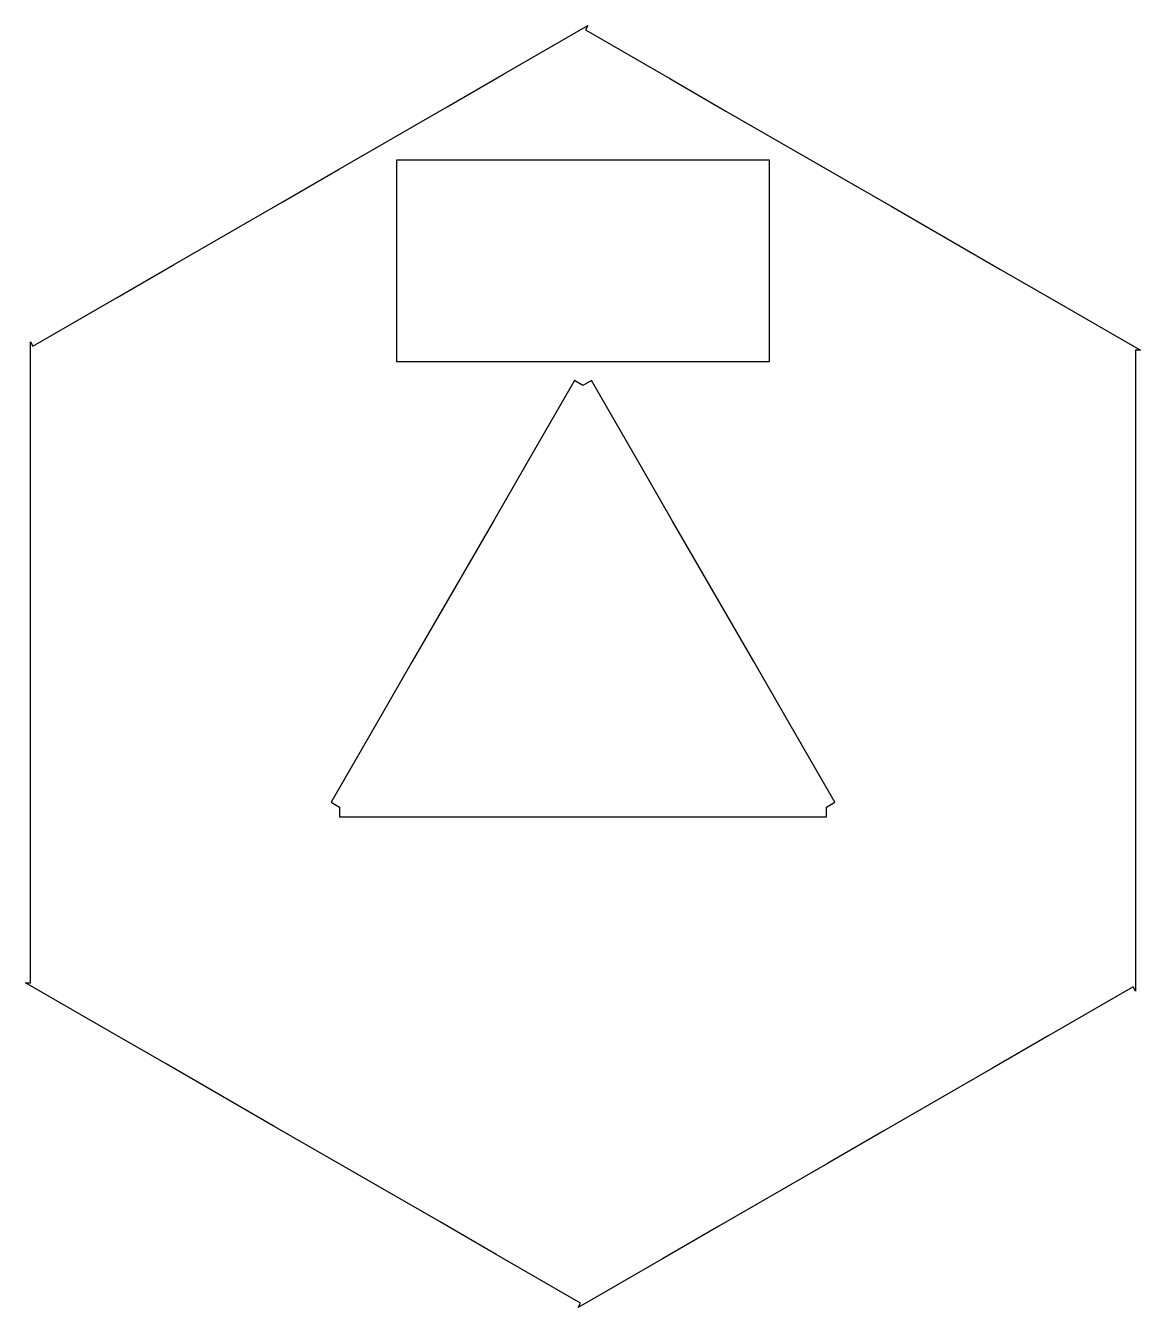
# Model space of a CAD drawing. Header units: millimetres. Extents: x 0 to 687, y 0 to 790.
import ezdxf

# ---------------------------------------------------------------- set-up
doc = ezdxf.new("R2010")
doc.units = ezdxf.units.MM

msp = doc.modelspace()

# ---------------------------------------------------------------- linework, layer by layer
for p, q in [((294.45, 759.61), (346.41, 789.61)), ((346.41, 789.61), (344.91, 787.01)), ((344.91, 787.01), (396.87, 757.01)), ((259.81, 739.61), (294.45, 759.61)), ((396.87, 757.01), (431.51, 737.01)), ((192.78, 700.91), (259.81, 739.61)), ((431.51, 737.01), (498.54, 698.31)), ((458.41, 706.8), (228.41, 706.8)), ((228.41, 706.8), (228.41, 582.8)), ((458.41, 582.8), (458.41, 706.8)), ((158.13, 680.91), (192.78, 700.91)), ((498.54, 698.31), (533.19, 678.31)), ((91.1, 642.21), (158.13, 680.91)), ((533.19, 678.31), (600.22, 639.61)), ((56.46, 622.21), (91.1, 642.21)), ((600.22, 639.61), (634.86, 619.61)), ((4.5, 592.21), (56.46, 622.21)), ((634.86, 619.61), (686.82, 589.61)), ((3, 534.8), (3, 594.8)), ((3, 594.8), (4.5, 592.21)), ((686.82, 589.61), (683.82, 589.61)), ((683.82, 589.61), (683.82, 529.61)), ((228.41, 582.8), (458.41, 582.8)), ((338.21, 571.01), (308.21, 519.05)), ((343.41, 568.01), (338.21, 571.01)), ((348.61, 571.01), (343.41, 568.01)), ((378.61, 519.05), (348.61, 571.01)), ((3, 494.8), (3, 534.8)), ((683.82, 529.61), (683.82, 489.61)), ((308.21, 519.05), (288.21, 484.41)), ((398.61, 484.41), (378.61, 519.05)), ((3, 417.4), (3, 494.8)), ((683.82, 489.61), (683.82, 412.21)), ((288.21, 484.41), (238.21, 397.8)), ((448.61, 397.8), (398.61, 484.41)), ((3, 377.4), (3, 417.4)), ((683.82, 412.21), (683.82, 372.21)), ((238.21, 397.8), (218.21, 363.16)), ((468.61, 363.16), (448.61, 397.8)), ((3, 300), (3, 377.4)), ((683.82, 372.21), (683.82, 294.8)), ((218.21, 363.16), (188.21, 311.2)), ((498.61, 311.2), (468.61, 363.16)), ((188.21, 311.2), (193.41, 308.2)), ((193.41, 308.2), (193.41, 302.2)), ((493.41, 308.2), (498.61, 311.2)), ((493.41, 302.2), (493.41, 308.2)), ((193.41, 302.2), (253.41, 302.2)), ((253.41, 302.2), (293.41, 302.2)), ((293.41, 302.2), (393.41, 302.2)), ((393.41, 302.2), (433.41, 302.2)), ((433.41, 302.2), (493.41, 302.2)), ((3, 260), (3, 300)), ((683.82, 294.8), (683.82, 254.8)), ((3, 200), (3, 260)), ((683.82, 254.8), (683.82, 194.8)), ((51.96, 170), (0, 200)), ((0, 200), (3, 200)), ((682.32, 197.4), (630.36, 167.4)), ((683.82, 194.8), (682.32, 197.4)), ((86.6, 150), (51.96, 170)), ((630.36, 167.4), (595.72, 147.4)), ((153.63, 111.3), (86.6, 150)), ((595.72, 147.4), (528.69, 108.7)), ((188.28, 91.3), (153.63, 111.3)), ((528.69, 108.7), (494.04, 88.7)), ((255.31, 52.6), (188.28, 91.3)), ((494.04, 88.7), (427.01, 50)), ((289.95, 32.6), (255.31, 52.6)), ((427.01, 50), (392.37, 30)), ((341.91, 2.6), (289.95, 32.6)), ((392.37, 30), (340.41, 0)), ((340.41, 0), (341.91, 2.6))]:
    msp.add_line(p, q)

doc.saveas('drawing.dxf')
